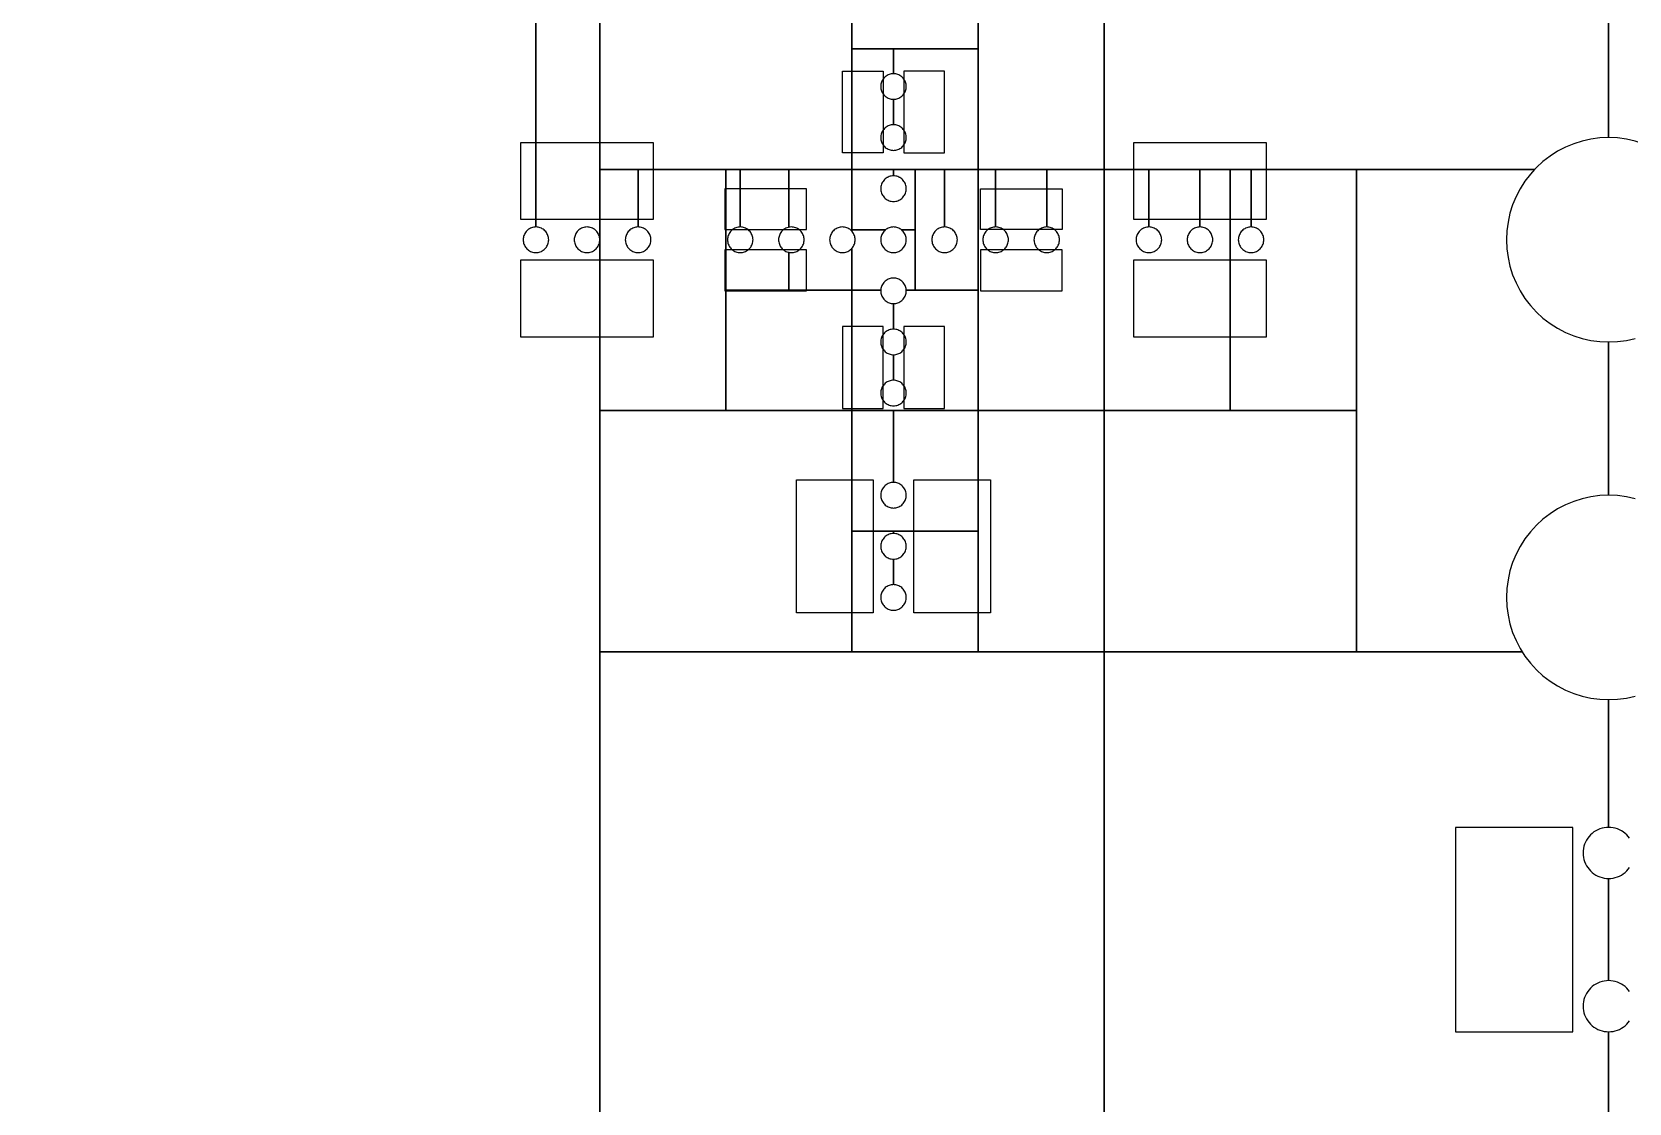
# Model space of a CAD drawing. Extents: x -52 to 52, y -50 to 50.
# Drawn here: x 40.7313 to 41.044, y 4.216 to 4.4257 of the extents above; entities that cross this region are included whole.
import ezdxf

# ---------------------------------------------------------------- set-up
doc = ezdxf.new("R2010")
doc.units = 0
for name, color, linetype in [('helperLayer', 6, 'CONTINUOUS'), ('largegap', 4, 'CONTINUOUS'), ('smallgap', 3, 'CONTINUOUS')]:
    doc.layers.add(name, color=color, linetype=linetype)

# ---------------------------------------------------------------- blocks, each defined once
blk = doc.blocks.new('Markers')
at = {"layer": 'largegap', "linetype": 'CONTINUOUS'}
for points in [[(40.89, 4.392), (40.89, 4.408), (40.896, 4.408), (40.898, 4.408), (40.898, 4.392), (40.89, 4.392)], [(40.89, 4.392), (40.89, 4.408), (40.896, 4.408), (40.898, 4.408), (40.898, 4.392), (40.89, 4.392)], [(40.902, 4.392), (40.91, 4.392), (40.91, 4.408), (40.902, 4.408), (40.902, 4.392)], [(40.902, 4.392), (40.91, 4.392), (40.91, 4.408), (40.902, 4.408), (40.902, 4.392)], [(40.827, 4.379), (40.853, 4.379), (40.853, 4.394), (40.827, 4.394), (40.827, 4.379)], [(40.827, 4.379), (40.853, 4.379), (40.853, 4.394), (40.827, 4.394), (40.827, 4.379)], [(40.947, 4.379), (40.973, 4.379), (40.973, 4.394), (40.947, 4.394), (40.947, 4.379)], [(40.947, 4.379), (40.973, 4.379), (40.973, 4.394), (40.947, 4.394), (40.947, 4.379)], [(40.867, 4.377), (40.883, 4.377), (40.883, 4.385), (40.867, 4.385), (40.867, 4.377)], [(40.867, 4.377), (40.883, 4.377), (40.883, 4.385), (40.867, 4.385), (40.867, 4.377)], [(40.917, 4.377), (40.917, 4.385), (40.919, 4.385), (40.933, 4.385), (40.933, 4.377), (40.917, 4.377)], [(40.917, 4.377), (40.917, 4.385), (40.919, 4.385), (40.933, 4.385), (40.933, 4.377), (40.917, 4.377)], [(40.867, 4.365), (40.883, 4.365), (40.883, 4.373), (40.867, 4.373), (40.867, 4.365)], [(40.867, 4.365), (40.883, 4.365), (40.883, 4.373), (40.867, 4.373), (40.867, 4.365)], [(40.917, 4.365), (40.933, 4.365), (40.933, 4.373), (40.917, 4.373), (40.917, 4.365)], [(40.917, 4.365), (40.933, 4.365), (40.933, 4.373), (40.917, 4.373), (40.917, 4.365)], [(40.827, 4.356), (40.853, 4.356), (40.853, 4.371), (40.827, 4.371), (40.827, 4.356)], [(40.827, 4.356), (40.853, 4.356), (40.853, 4.371), (40.827, 4.371), (40.827, 4.356)], [(40.947, 4.356), (40.973, 4.356), (40.973, 4.371), (40.947, 4.371), (40.947, 4.356)], [(40.947, 4.356), (40.973, 4.356), (40.973, 4.371), (40.947, 4.371), (40.947, 4.356)], [(40.89, 4.342), (40.898, 4.342), (40.898, 4.358), (40.89, 4.358), (40.89, 4.342)], [(40.89, 4.342), (40.898, 4.342), (40.898, 4.358), (40.89, 4.358), (40.89, 4.342)], [(40.902, 4.342), (40.91, 4.342), (40.91, 4.358), (40.902, 4.358), (40.902, 4.342)], [(40.902, 4.342), (40.91, 4.342), (40.91, 4.358), (40.902, 4.358), (40.902, 4.342)], [(40.881, 4.302), (40.881, 4.328), (40.883, 4.328), (40.896, 4.328), (40.896, 4.302), (40.881, 4.302)], [(40.881, 4.302), (40.881, 4.328), (40.883, 4.328), (40.896, 4.328), (40.896, 4.302), (40.881, 4.302)], [(40.904, 4.302), (40.904, 4.328), (40.91, 4.328), (40.919, 4.328), (40.919, 4.302), (40.904, 4.302)], [(40.904, 4.302), (40.904, 4.328), (40.91, 4.328), (40.919, 4.328), (40.919, 4.302), (40.904, 4.302)], [(41.01, 4.22), (41.033, 4.22), (41.033, 4.26), (41.01, 4.26), (41.01, 4.22)], [(41.01, 4.22), (41.033, 4.22), (41.033, 4.26), (41.01, 4.26), (41.01, 4.22)]]:
    blk.add_lwpolyline(points, close=True, dxfattribs=at)
at = {"layer": 'smallgap', "linetype": 'CONTINUOUS'}
for points in [[(40.8425, 4.577501), (40.8425, 4.375001), (40.84249, 4.375219), (40.842462, 4.375435), (40.842415, 4.375648), (40.842349, 4.375856), (40.842266, 4.376058), (40.842165, 4.376251), (40.842048, 4.376435), (40.841915, 4.376608), (40.841768, 4.376769), (40.841607, 4.376916), (40.841434, 4.377049), (40.84125, 4.377166), (40.841057, 4.377267), (40.840855, 4.37735), (40.840647, 4.377416), (40.840434, 4.377463), (40.840218, 4.377491), (40.84, 4.377501), (40.839782, 4.377491), (40.839566, 4.377463), (40.839353, 4.377416), (40.839145, 4.37735), (40.838943, 4.377267), (40.83875, 4.377166), (40.838566, 4.377049), (40.838393, 4.376916), (40.838232, 4.376769), (40.838085, 4.376608), (40.837952, 4.376435), (40.837835, 4.376251), (40.837734, 4.376058), (40.837651, 4.375856), (40.837585, 4.375648), (40.837538, 4.375435), (40.83751, 4.375219), (40.8375, 4.375001), (40.83751, 4.374783), (40.837538, 4.374567), (40.837585, 4.374354), (40.837651, 4.374146), (40.837734, 4.373944), (40.837835, 4.373751), (40.837952, 4.373567), (40.838085, 4.373394), (40.838232, 4.373233), (40.838393, 4.373086), (40.838566, 4.372953), (40.83875, 4.372836), (40.838943, 4.372735), (40.839145, 4.372652), (40.839353, 4.372586), (40.839566, 4.372539), (40.839782, 4.372511), (40.84, 4.372501), (40.840218, 4.372511), (40.840434, 4.372539), (40.840647, 4.372586), (40.840855, 4.372652), (40.841057, 4.372735), (40.84125, 4.372836), (40.841434, 4.372953), (40.841607, 4.373086), (40.841768, 4.373233), (40.841915, 4.373394), (40.842048, 4.373567), (40.842165, 4.373751), (40.842266, 4.373944), (40.842349, 4.374146), (40.842415, 4.374354), (40.842462, 4.374567), (40.84249, 4.374783), (40.8425, 4.375001), (40.8425, 4.200001)], [(40.83, 4.577501), (40.83, 4.377501), (40.829782, 4.377491), (40.829566, 4.377463), (40.829353, 4.377416), (40.829145, 4.37735), (40.828943, 4.377267), (40.82875, 4.377166), (40.828566, 4.377049), (40.828393, 4.376916), (40.828232, 4.376769), (40.828085, 4.376608), (40.827952, 4.376435), (40.827835, 4.376251), (40.827734, 4.376058), (40.827651, 4.375856), (40.827585, 4.375648), (40.827538, 4.375435), (40.82751, 4.375219), (40.8275, 4.375001), (40.82751, 4.374783), (40.827538, 4.374567), (40.827585, 4.374354), (40.827651, 4.374146), (40.827734, 4.373944), (40.827835, 4.373751), (40.827952, 4.373567), (40.828085, 4.373394), (40.828232, 4.373233), (40.828393, 4.373086), (40.828566, 4.372953), (40.82875, 4.372836), (40.828943, 4.372735), (40.829145, 4.372652), (40.829353, 4.372586), (40.829566, 4.372539), (40.829782, 4.372511), (40.83, 4.372501), (40.830218, 4.372511), (40.830434, 4.372539), (40.830647, 4.372586), (40.830855, 4.372652), (40.831057, 4.372735), (40.83125, 4.372836), (40.831434, 4.372953), (40.831607, 4.373086), (40.831768, 4.373233), (40.831915, 4.373394), (40.832048, 4.373567), (40.832165, 4.373751), (40.832266, 4.373944), (40.832349, 4.374146), (40.832415, 4.374354), (40.832462, 4.374567), (40.83249, 4.374783), (40.8325, 4.375001), (40.83249, 4.375219), (40.832462, 4.375435), (40.832415, 4.375648), (40.832349, 4.375856), (40.832266, 4.376058), (40.832165, 4.376251), (40.832048, 4.376435), (40.831915, 4.376608), (40.831768, 4.376769), (40.831607, 4.376916), (40.831434, 4.377049), (40.83125, 4.377166), (40.831057, 4.377267), (40.830855, 4.37735), (40.830647, 4.377416), (40.830434, 4.377463), (40.830218, 4.377491), (40.83, 4.377501), (40.83, 4.577501)], [(41.04, 4.425001), (41.04, 4.395001), (41.038257, 4.394925), (41.036527, 4.394697), (41.034824, 4.39432), (41.03316, 4.393795), (41.031548, 4.393127), (41.03, 4.392322), (41.028528, 4.391384), (41.027144, 4.390322), (41.025858, 4.389143), (41.025499, 4.388751), (40.94125, 4.388751), (40.94125, 4.388751), (40.94125, 4.577501)], [(41.2375, 4.577501), (41.2375, 4.388751), (41.23, 4.388751), (41.22, 4.388751), (41.2, 4.388751), (41.19, 4.388751), (41.18, 4.388751), (41.054501, 4.388751), (41.054142, 4.389143), (41.052856, 4.390322), (41.051472, 4.391384), (41.05, 4.392322), (41.048452, 4.393127), (41.04684, 4.393795), (41.045176, 4.39432), (41.043473, 4.394697), (41.041743, 4.394925), (41.04, 4.395001), (41.04, 4.425001)], [(40.916562, 4.435939), (40.916562, 4.412345), (40.9, 4.412345), (40.891875, 4.412345), (40.891875, 4.435939)], [(41.13875, 4.200001), (41.04, 4.200001), (41.04, 4.220001), (41.040436, 4.22002), (41.040868, 4.220077), (41.041294, 4.220171), (41.04171, 4.220303), (41.042113, 4.220469), (41.0425, 4.220671), (41.042868, 4.220905), (41.043214, 4.221171), (41.043536, 4.221465), (41.04383, 4.221787), (41.044096, 4.222133)], [(41.044096, 4.227869), (41.04383, 4.228215), (41.043536, 4.228537), (41.043214, 4.228831), (41.042868, 4.229097), (41.0425, 4.229331), (41.042113, 4.229533), (41.04171, 4.229699), (41.041294, 4.229831), (41.040868, 4.229925), (41.040436, 4.229982), (41.04, 4.230001), (41.04, 4.250001), (41.040436, 4.25002), (41.040868, 4.250077), (41.041294, 4.250171), (41.04171, 4.250303), (41.042113, 4.250469), (41.0425, 4.250671), (41.042868, 4.250905), (41.043214, 4.251171), (41.043536, 4.251465), (41.04383, 4.251787), (41.044096, 4.252133)], [(41.044096, 4.257869), (41.04383, 4.258215), (41.043536, 4.258537), (41.043214, 4.258831), (41.042868, 4.259097), (41.0425, 4.259331), (41.042113, 4.259533), (41.04171, 4.259699), (41.041294, 4.259831), (41.040868, 4.259925), (41.040436, 4.259982), (41.04, 4.260001), (41.04, 4.285001), (41.041743, 4.285077), (41.043473, 4.285305), (41.045176, 4.285682)], [(41.045176, 4.32432), (41.043473, 4.324697), (41.041743, 4.324925), (41.04, 4.325001), (41.04, 4.355001), (41.041743, 4.355077), (41.043473, 4.355305), (41.045176, 4.355682)], [(40.94125, 4.200001), (40.94125, 4.294376), (41.023077, 4.294376), (41.023617, 4.293529), (41.024679, 4.292145), (41.025858, 4.290859), (41.027144, 4.28968), (41.028528, 4.288618), (41.03, 4.28768), (41.031548, 4.286875), (41.03316, 4.286207), (41.034824, 4.285682), (41.036527, 4.285305), (41.038257, 4.285077), (41.04, 4.285001), (41.04, 4.260001), (41.039564, 4.259982), (41.039132, 4.259925), (41.038706, 4.259831), (41.03829, 4.259699), (41.037887, 4.259533), (41.0375, 4.259331), (41.037132, 4.259097), (41.036786, 4.258831), (41.036464, 4.258537), (41.03617, 4.258215), (41.035904, 4.257869), (41.03567, 4.257501), (41.035468, 4.257114), (41.035302, 4.256711), (41.03517, 4.256295), (41.035076, 4.255869), (41.035019, 4.255437), (41.035, 4.255001), (41.035019, 4.254565), (41.035076, 4.254133), (41.03517, 4.253707), (41.035302, 4.253291), (41.035468, 4.252888), (41.03567, 4.252501), (41.035904, 4.252133), (41.03617, 4.251787), (41.036464, 4.251465), (41.036786, 4.251171), (41.037132, 4.250905), (41.0375, 4.250671), (41.037887, 4.250469), (41.03829, 4.250303), (41.038706, 4.250171), (41.039132, 4.250077), (41.039564, 4.25002), (41.04, 4.250001), (41.04, 4.230001), (41.039564, 4.229982), (41.039132, 4.229925), (41.038706, 4.229831), (41.03829, 4.229699), (41.037887, 4.229533), (41.0375, 4.229331), (41.037132, 4.229097), (41.036786, 4.228831), (41.036464, 4.228537), (41.03617, 4.228215), (41.035904, 4.227869), (41.03567, 4.227501), (41.035468, 4.227114), (41.035302, 4.226711), (41.03517, 4.226295), (41.035076, 4.225869), (41.035019, 4.225437), (41.035, 4.225001), (41.035019, 4.224565), (41.035076, 4.224133), (41.03517, 4.223707), (41.035302, 4.223291), (41.035468, 4.222888), (41.03567, 4.222501), (41.035904, 4.222133), (41.03617, 4.221787), (41.036464, 4.221465), (41.036786, 4.221171), (41.037132, 4.220905), (41.0375, 4.220671), (41.037887, 4.220469), (41.03829, 4.220303), (41.038706, 4.220171), (41.039132, 4.220077), (41.039564, 4.22002), (41.04, 4.220001), (41.04, 4.200001)]]:
    blk.add_lwpolyline(points, dxfattribs=at)
for points in [[(40.8425, 4.388751), (40.8425, 4.483126), (40.891875, 4.483126), (40.891875, 4.388751), (40.8425, 4.388751)], [(40.916562, 4.388751), (40.916562, 4.435939), (40.94125, 4.435939), (40.94125, 4.388751), (40.916562, 4.388751)], [(40.9, 4.407501), (40.9, 4.412345), (40.916562, 4.412345), (40.916562, 4.388751), (40.891875, 4.388751), (40.891875, 4.412345), (40.9, 4.412345), (40.9, 4.407501), (40.899782, 4.407491), (40.899566, 4.407463), (40.899353, 4.407416), (40.899145, 4.40735), (40.898943, 4.407267), (40.89875, 4.407166), (40.898566, 4.407049), (40.898393, 4.406916), (40.898232, 4.406769), (40.898085, 4.406608), (40.897952, 4.406435), (40.897835, 4.406251), (40.897734, 4.406058), (40.897651, 4.405856), (40.897585, 4.405648), (40.897538, 4.405435), (40.89751, 4.405219), (40.8975, 4.405001), (40.89751, 4.404783), (40.897538, 4.404567), (40.897585, 4.404354), (40.897651, 4.404146), (40.897734, 4.403944), (40.897835, 4.403751), (40.897952, 4.403567), (40.898085, 4.403394), (40.898232, 4.403233), (40.898393, 4.403086), (40.898566, 4.402953), (40.89875, 4.402836), (40.898943, 4.402735), (40.899145, 4.402652), (40.899353, 4.402586), (40.899566, 4.402539), (40.899782, 4.402511), (40.9, 4.402501), (40.9, 4.397501), (40.899782, 4.397491), (40.899566, 4.397463), (40.899353, 4.397416), (40.899145, 4.39735), (40.898943, 4.397267), (40.89875, 4.397166), (40.898566, 4.397049), (40.898393, 4.396916), (40.898232, 4.396769), (40.898085, 4.396608), (40.897952, 4.396435), (40.897835, 4.396251), (40.897734, 4.396058), (40.897651, 4.395856), (40.897585, 4.395648), (40.897538, 4.395435), (40.89751, 4.395219), (40.8975, 4.395001), (40.89751, 4.394783), (40.897538, 4.394567), (40.897585, 4.394354), (40.897651, 4.394146), (40.897734, 4.393944), (40.897835, 4.393751), (40.897952, 4.393567), (40.898085, 4.393394), (40.898232, 4.393233), (40.898393, 4.393086), (40.898566, 4.392953), (40.89875, 4.392836), (40.898943, 4.392735), (40.899145, 4.392652), (40.899353, 4.392586), (40.899566, 4.392539), (40.899782, 4.392511), (40.9, 4.392501), (40.900218, 4.392511), (40.900434, 4.392539), (40.900647, 4.392586), (40.900855, 4.392652), (40.901057, 4.392735), (40.90125, 4.392836), (40.901434, 4.392953), (40.901607, 4.393086), (40.901768, 4.393233), (40.901915, 4.393394), (40.902048, 4.393567), (40.902165, 4.393751), (40.902266, 4.393944), (40.902349, 4.394146), (40.902415, 4.394354), (40.902462, 4.394567), (40.90249, 4.394783), (40.9025, 4.395001), (40.90249, 4.395219), (40.902462, 4.395435), (40.902415, 4.395648), (40.902349, 4.395856), (40.902266, 4.396058), (40.902165, 4.396251), (40.902048, 4.396435), (40.901915, 4.396608), (40.901768, 4.396769), (40.901607, 4.396916), (40.901434, 4.397049), (40.90125, 4.397166), (40.901057, 4.397267), (40.900855, 4.39735), (40.900647, 4.397416), (40.900434, 4.397463), (40.900218, 4.397491), (40.9, 4.397501), (40.9, 4.402501), (40.9, 4.402501), (40.900218, 4.402511), (40.900434, 4.402539), (40.900647, 4.402586), (40.900855, 4.402652), (40.901057, 4.402735), (40.90125, 4.402836), (40.901434, 4.402953), (40.901607, 4.403086), (40.901768, 4.403233), (40.901915, 4.403394), (40.902048, 4.403567), (40.902165, 4.403751), (40.902266, 4.403944), (40.902349, 4.404146), (40.902415, 4.404354), (40.902462, 4.404567), (40.90249, 4.404783), (40.9025, 4.405001), (40.90249, 4.405219), (40.902462, 4.405435), (40.902415, 4.405648), (40.902349, 4.405856), (40.902266, 4.406058), (40.902165, 4.406251), (40.902048, 4.406435), (40.901915, 4.406608), (40.901768, 4.406769), (40.901607, 4.406916), (40.901434, 4.407049), (40.90125, 4.407166), (40.901057, 4.407267), (40.900855, 4.40735), (40.900647, 4.407416), (40.900434, 4.407463), (40.900218, 4.407491), (40.9, 4.407501)], [(40.85, 4.377501), (40.85, 4.388751), (40.867187, 4.388751), (40.867187, 4.341564), (40.8425, 4.341564), (40.8425, 4.388751), (40.85, 4.388751), (40.85, 4.377501), (40.849782, 4.377491), (40.849566, 4.377463), (40.849353, 4.377416), (40.849145, 4.37735), (40.848943, 4.377267), (40.84875, 4.377166), (40.848566, 4.377049), (40.848393, 4.376916), (40.848232, 4.376769), (40.848085, 4.376608), (40.847952, 4.376435), (40.847835, 4.376251), (40.847734, 4.376058), (40.847651, 4.375856), (40.847585, 4.375648), (40.847538, 4.375435), (40.84751, 4.375219), (40.8475, 4.375001), (40.84751, 4.374783), (40.847538, 4.374567), (40.847585, 4.374354), (40.847651, 4.374146), (40.847734, 4.373944), (40.847835, 4.373751), (40.847952, 4.373567), (40.848085, 4.373394), (40.848232, 4.373233), (40.848393, 4.373086), (40.848566, 4.372953), (40.84875, 4.372836), (40.848943, 4.372735), (40.849145, 4.372652), (40.849353, 4.372586), (40.849566, 4.372539), (40.849782, 4.372511), (40.85, 4.372501), (40.850218, 4.372511), (40.850434, 4.372539), (40.850647, 4.372586), (40.850855, 4.372652), (40.851057, 4.372735), (40.85125, 4.372836), (40.851434, 4.372953), (40.851607, 4.373086), (40.851768, 4.373233), (40.851915, 4.373394), (40.852048, 4.373567), (40.852165, 4.373751), (40.852266, 4.373944), (40.852349, 4.374146), (40.852415, 4.374354), (40.852462, 4.374567), (40.85249, 4.374783), (40.8525, 4.375001), (40.85249, 4.375219), (40.852462, 4.375435), (40.852415, 4.375648), (40.852349, 4.375856), (40.852266, 4.376058), (40.852165, 4.376251), (40.852048, 4.376435), (40.851915, 4.376608), (40.851768, 4.376769), (40.851607, 4.376916), (40.851434, 4.377049), (40.85125, 4.377166), (40.851057, 4.377267), (40.850855, 4.37735), (40.850647, 4.377416), (40.850434, 4.377463), (40.850218, 4.377491), (40.85, 4.377501)], [(40.87, 4.377501), (40.87, 4.388751), (40.879531, 4.388751), (40.879531, 4.377455), (40.879353, 4.377416), (40.879145, 4.37735), (40.878943, 4.377267), (40.87875, 4.377166), (40.878566, 4.377049), (40.878393, 4.376916), (40.878232, 4.376769), (40.878085, 4.376608), (40.877952, 4.376435), (40.877835, 4.376251), (40.877734, 4.376058), (40.877651, 4.375856), (40.877585, 4.375648), (40.877538, 4.375435), (40.87751, 4.375219), (40.8775, 4.375001), (40.877507, 4.374845), (40.87751, 4.374783), (40.877538, 4.374567), (40.877585, 4.374354), (40.877651, 4.374146), (40.877734, 4.373944), (40.877835, 4.373751), (40.877952, 4.373567), (40.878085, 4.373394), (40.878232, 4.373233), (40.878393, 4.373086), (40.878566, 4.372953), (40.87875, 4.372836), (40.878943, 4.372735), (40.879145, 4.372652), (40.879353, 4.372586), (40.879531, 4.372547), (40.879531, 4.365158), (40.867187, 4.365158), (40.867187, 4.388751), (40.87, 4.388751), (40.87, 4.377501), (40.869782, 4.377491), (40.869566, 4.377463), (40.869353, 4.377416), (40.869145, 4.37735), (40.868943, 4.377267), (40.86875, 4.377166), (40.868566, 4.377049), (40.868393, 4.376916), (40.868232, 4.376769), (40.868085, 4.376608), (40.867952, 4.376435), (40.867835, 4.376251), (40.867734, 4.376058), (40.867651, 4.375856), (40.867585, 4.375648), (40.867538, 4.375435), (40.86751, 4.375219), (40.8675, 4.375001), (40.867507, 4.374845), (40.86751, 4.374783), (40.867538, 4.374567), (40.867585, 4.374354), (40.867651, 4.374146), (40.867734, 4.373944), (40.867835, 4.373751), (40.867952, 4.373567), (40.868085, 4.373394), (40.868232, 4.373233), (40.868393, 4.373086), (40.868566, 4.372953), (40.86875, 4.372836), (40.868943, 4.372735), (40.869145, 4.372652), (40.869353, 4.372586), (40.869566, 4.372539), (40.869782, 4.372511), (40.87, 4.372501), (40.870218, 4.372511), (40.870434, 4.372539), (40.870647, 4.372586), (40.870855, 4.372652), (40.871057, 4.372735), (40.87125, 4.372836), (40.871434, 4.372953), (40.871607, 4.373086), (40.871768, 4.373233), (40.871915, 4.373394), (40.872048, 4.373567), (40.872165, 4.373751), (40.872266, 4.373944), (40.872349, 4.374146), (40.872415, 4.374354), (40.872462, 4.374567), (40.87249, 4.374783), (40.872493, 4.374845), (40.8725, 4.375001), (40.87249, 4.375219), (40.872462, 4.375435), (40.872415, 4.375648), (40.872349, 4.375856), (40.872266, 4.376058), (40.872165, 4.376251), (40.872048, 4.376435), (40.871915, 4.376608), (40.871768, 4.376769), (40.871607, 4.376916), (40.871434, 4.377049), (40.87125, 4.377166), (40.871057, 4.377267), (40.870855, 4.37735), (40.870647, 4.377416), (40.870434, 4.377463), (40.870218, 4.377491), (40.87, 4.377501)], [(40.879531, 4.388751), (40.88, 4.388751), (40.891875, 4.388751), (40.891875, 4.376652), (40.891768, 4.376769), (40.891607, 4.376916), (40.891434, 4.377049), (40.89125, 4.377166), (40.891057, 4.377267), (40.890855, 4.37735), (40.890647, 4.377416), (40.890434, 4.377463), (40.890218, 4.377491), (40.89, 4.377501), (40.889782, 4.377491), (40.889566, 4.377463), (40.889353, 4.377416), (40.889145, 4.37735), (40.888943, 4.377267), (40.88875, 4.377166), (40.888566, 4.377049), (40.888393, 4.376916), (40.888232, 4.376769), (40.888085, 4.376608), (40.887952, 4.376435), (40.887835, 4.376251), (40.887734, 4.376058), (40.887651, 4.375856), (40.887585, 4.375648), (40.887538, 4.375435), (40.88751, 4.375219), (40.8875, 4.375001), (40.887507, 4.374845), (40.88751, 4.374783), (40.887538, 4.374567), (40.887585, 4.374354), (40.887651, 4.374146), (40.887734, 4.373944), (40.887835, 4.373751), (40.887952, 4.373567), (40.888085, 4.373394), (40.888232, 4.373233), (40.888393, 4.373086), (40.888566, 4.372953), (40.88875, 4.372836), (40.888943, 4.372735), (40.889145, 4.372652), (40.889353, 4.372586), (40.889566, 4.372539), (40.889782, 4.372511), (40.89, 4.372501), (40.890218, 4.372511), (40.890434, 4.372539), (40.890647, 4.372586), (40.890855, 4.372652), (40.891057, 4.372735), (40.89125, 4.372836), (40.891434, 4.372953), (40.891607, 4.373086), (40.891768, 4.373233), (40.891875, 4.37335), (40.891875, 4.365158), (40.879531, 4.365158), (40.879531, 4.372547), (40.879566, 4.372539), (40.879782, 4.372511), (40.88, 4.372501), (40.880218, 4.372511), (40.880434, 4.372539), (40.880647, 4.372586), (40.880855, 4.372652), (40.881057, 4.372735), (40.88125, 4.372836), (40.881434, 4.372953), (40.881607, 4.373086), (40.881768, 4.373233), (40.881915, 4.373394), (40.882048, 4.373567), (40.882165, 4.373751), (40.882266, 4.373944), (40.882349, 4.374146), (40.882415, 4.374354), (40.882462, 4.374567), (40.88249, 4.374783), (40.882493, 4.374845), (40.8825, 4.375001), (40.88249, 4.375219), (40.882462, 4.375435), (40.882415, 4.375648), (40.882349, 4.375856), (40.882266, 4.376058), (40.882165, 4.376251), (40.882048, 4.376435), (40.881915, 4.376608), (40.881768, 4.376769), (40.881607, 4.376916), (40.881434, 4.377049), (40.88125, 4.377166), (40.881057, 4.377267), (40.880855, 4.37735), (40.880647, 4.377416), (40.880434, 4.377463), (40.880218, 4.377491), (40.88, 4.377501), (40.879782, 4.377491), (40.879566, 4.377463), (40.879531, 4.377455), (40.879531, 4.388751)], [(40.9, 4.387501), (40.9, 4.388751), (40.904218, 4.388751), (40.904218, 4.376955), (40.901556, 4.376955), (40.901434, 4.377049), (40.90125, 4.377166), (40.901057, 4.377267), (40.900855, 4.37735), (40.900647, 4.377416), (40.900434, 4.377463), (40.900218, 4.377491), (40.9, 4.377501), (40.899782, 4.377491), (40.899566, 4.377463), (40.899353, 4.377416), (40.899145, 4.37735), (40.898943, 4.377267), (40.89875, 4.377166), (40.898566, 4.377049), (40.898444, 4.376955), (40.891875, 4.376955), (40.891875, 4.388751), (40.9, 4.388751), (40.9, 4.387501), (40.899782, 4.387491), (40.899566, 4.387463), (40.899353, 4.387416), (40.899145, 4.38735), (40.898943, 4.387267), (40.898794, 4.387189), (40.89875, 4.387166), (40.898566, 4.387049), (40.898393, 4.386916), (40.898232, 4.386769), (40.898085, 4.386608), (40.897952, 4.386435), (40.897835, 4.386251), (40.897734, 4.386058), (40.897651, 4.385856), (40.897585, 4.385648), (40.897538, 4.385435), (40.89751, 4.385219), (40.8975, 4.385001), (40.89751, 4.384783), (40.897538, 4.384567), (40.897585, 4.384354), (40.897651, 4.384146), (40.897734, 4.383944), (40.897835, 4.383751), (40.897952, 4.383567), (40.898085, 4.383394), (40.898232, 4.383233), (40.898393, 4.383086), (40.898566, 4.382953), (40.89875, 4.382836), (40.898943, 4.382735), (40.899145, 4.382652), (40.899353, 4.382586), (40.899566, 4.382539), (40.899782, 4.382511), (40.9, 4.382501), (40.900218, 4.382511), (40.900434, 4.382539), (40.900647, 4.382586), (40.900855, 4.382652), (40.901057, 4.382735), (40.90125, 4.382836), (40.901434, 4.382953), (40.901607, 4.383086), (40.901768, 4.383233), (40.901915, 4.383394), (40.902048, 4.383567), (40.902165, 4.383751), (40.902266, 4.383944), (40.902349, 4.384146), (40.902415, 4.384354), (40.902462, 4.384567), (40.90249, 4.384783), (40.9025, 4.385001), (40.90249, 4.385219), (40.902462, 4.385435), (40.902415, 4.385648), (40.902349, 4.385856), (40.902266, 4.386058), (40.902165, 4.386251), (40.902048, 4.386435), (40.901915, 4.386608), (40.901768, 4.386769), (40.901607, 4.386916), (40.901434, 4.387049), (40.90125, 4.387166), (40.901206, 4.387189), (40.901057, 4.387267), (40.900855, 4.38735), (40.900647, 4.387416), (40.900434, 4.387463), (40.900218, 4.387491), (40.9, 4.387501)], [(40.91, 4.377501), (40.91, 4.388751), (40.916562, 4.388751), (40.916562, 4.365158), (40.904218, 4.365158), (40.904218, 4.388751), (40.91, 4.388751), (40.91, 4.377501), (40.909782, 4.377491), (40.909566, 4.377463), (40.909353, 4.377416), (40.909145, 4.37735), (40.908943, 4.377267), (40.90875, 4.377166), (40.908566, 4.377049), (40.908393, 4.376916), (40.908232, 4.376769), (40.908085, 4.376608), (40.907952, 4.376435), (40.907835, 4.376251), (40.907734, 4.376058), (40.907651, 4.375856), (40.907585, 4.375648), (40.907538, 4.375435), (40.90751, 4.375219), (40.9075, 4.375001), (40.907507, 4.374845), (40.90751, 4.374783), (40.907538, 4.374567), (40.907585, 4.374354), (40.907651, 4.374146), (40.907734, 4.373944), (40.907835, 4.373751), (40.907952, 4.373567), (40.908085, 4.373394), (40.908232, 4.373233), (40.908393, 4.373086), (40.908566, 4.372953), (40.90875, 4.372836), (40.908943, 4.372735), (40.909145, 4.372652), (40.909353, 4.372586), (40.909566, 4.372539), (40.909782, 4.372511), (40.91, 4.372501), (40.910218, 4.372511), (40.910434, 4.372539), (40.910647, 4.372586), (40.910855, 4.372652), (40.911057, 4.372735), (40.91125, 4.372836), (40.911434, 4.372953), (40.911607, 4.373086), (40.911768, 4.373233), (40.911915, 4.373394), (40.912048, 4.373567), (40.912165, 4.373751), (40.912266, 4.373944), (40.912349, 4.374146), (40.912415, 4.374354), (40.912462, 4.374567), (40.91249, 4.374783), (40.912493, 4.374845), (40.9125, 4.375001), (40.91249, 4.375219), (40.912462, 4.375435), (40.912415, 4.375648), (40.912349, 4.375856), (40.912266, 4.376058), (40.912165, 4.376251), (40.912048, 4.376435), (40.911915, 4.376608), (40.911768, 4.376769), (40.911607, 4.376916), (40.911434, 4.377049), (40.91125, 4.377166), (40.911057, 4.377267), (40.910855, 4.37735), (40.910647, 4.377416), (40.910434, 4.377463), (40.910218, 4.377491), (40.91, 4.377501)], [(40.93, 4.377501), (40.93, 4.388751), (40.94125, 4.388751), (40.94125, 4.341564), (40.916562, 4.341564), (40.916562, 4.388751), (40.92, 4.388751), (40.92, 4.377501), (40.919782, 4.377491), (40.919566, 4.377463), (40.919353, 4.377416), (40.919145, 4.37735), (40.918943, 4.377267), (40.91875, 4.377166), (40.918566, 4.377049), (40.918393, 4.376916), (40.918232, 4.376769), (40.918085, 4.376608), (40.917952, 4.376435), (40.917835, 4.376251), (40.917734, 4.376058), (40.917651, 4.375856), (40.917585, 4.375648), (40.917538, 4.375435), (40.91751, 4.375219), (40.9175, 4.375001), (40.91751, 4.374783), (40.917538, 4.374567), (40.917585, 4.374354), (40.917651, 4.374146), (40.917734, 4.373944), (40.917835, 4.373751), (40.917952, 4.373567), (40.918085, 4.373394), (40.918232, 4.373233), (40.918393, 4.373086), (40.918566, 4.372953), (40.91875, 4.372836), (40.918943, 4.372735), (40.919145, 4.372652), (40.919353, 4.372586), (40.919566, 4.372539), (40.919782, 4.372511), (40.92, 4.372501), (40.920218, 4.372511), (40.920434, 4.372539), (40.920647, 4.372586), (40.920855, 4.372652), (40.921057, 4.372735), (40.92125, 4.372836), (40.921434, 4.372953), (40.921607, 4.373086), (40.921768, 4.373233), (40.921915, 4.373394), (40.922048, 4.373567), (40.922165, 4.373751), (40.922266, 4.373944), (40.922349, 4.374146), (40.922415, 4.374354), (40.922462, 4.374567), (40.92249, 4.374783), (40.9225, 4.375001), (40.92249, 4.375219), (40.922462, 4.375435), (40.922415, 4.375648), (40.922349, 4.375856), (40.922266, 4.376058), (40.922165, 4.376251), (40.922048, 4.376435), (40.921915, 4.376608), (40.921768, 4.376769), (40.921607, 4.376916), (40.921434, 4.377049), (40.92125, 4.377166), (40.921057, 4.377267), (40.920855, 4.37735), (40.920647, 4.377416), (40.920434, 4.377463), (40.920218, 4.377491), (40.92, 4.377501), (40.92, 4.388751), (40.93, 4.388751), (40.93, 4.377501), (40.929782, 4.377491), (40.929566, 4.377463), (40.929353, 4.377416), (40.929145, 4.37735), (40.928943, 4.377267), (40.92875, 4.377166), (40.928566, 4.377049), (40.928393, 4.376916), (40.928232, 4.376769), (40.928085, 4.376608), (40.927952, 4.376435), (40.927835, 4.376251), (40.927734, 4.376058), (40.927651, 4.375856), (40.927585, 4.375648), (40.927538, 4.375435), (40.92751, 4.375219), (40.9275, 4.375001), (40.92751, 4.374783), (40.927538, 4.374567), (40.927585, 4.374354), (40.927651, 4.374146), (40.927734, 4.373944), (40.927835, 4.373751), (40.927952, 4.373567), (40.928085, 4.373394), (40.928232, 4.373233), (40.928393, 4.373086), (40.928566, 4.372953), (40.92875, 4.372836), (40.928943, 4.372735), (40.929145, 4.372652), (40.929353, 4.372586), (40.929566, 4.372539), (40.929782, 4.372511), (40.93, 4.372501), (40.930218, 4.372511), (40.930434, 4.372539), (40.930647, 4.372586), (40.930855, 4.372652), (40.931057, 4.372735), (40.93125, 4.372836), (40.931434, 4.372953), (40.931607, 4.373086), (40.931768, 4.373233), (40.931915, 4.373394), (40.932048, 4.373567), (40.932165, 4.373751), (40.932266, 4.373944), (40.932349, 4.374146), (40.932415, 4.374354), (40.932462, 4.374567), (40.93249, 4.374783), (40.9325, 4.375001), (40.93249, 4.375219), (40.932462, 4.375435), (40.932415, 4.375648), (40.932349, 4.375856), (40.932266, 4.376058), (40.932165, 4.376251), (40.932048, 4.376435), (40.931915, 4.376608), (40.931768, 4.376769), (40.931607, 4.376916), (40.931434, 4.377049), (40.93125, 4.377166), (40.931057, 4.377267), (40.930855, 4.37735), (40.930647, 4.377416), (40.930434, 4.377463), (40.930218, 4.377491), (40.93, 4.377501)], [(40.96, 4.377501), (40.96, 4.388751), (40.965937, 4.388751), (40.965937, 4.341564), (40.94125, 4.341564), (40.94125, 4.388751), (40.95, 4.388751), (40.95, 4.377501), (40.949782, 4.377491), (40.949566, 4.377463), (40.949353, 4.377416), (40.949145, 4.37735), (40.948943, 4.377267), (40.94875, 4.377166), (40.948566, 4.377049), (40.948393, 4.376916), (40.948232, 4.376769), (40.948085, 4.376608), (40.947952, 4.376435), (40.947835, 4.376251), (40.947734, 4.376058), (40.947651, 4.375856), (40.947585, 4.375648), (40.947538, 4.375435), (40.94751, 4.375219), (40.9475, 4.375001), (40.94751, 4.374783), (40.947538, 4.374567), (40.947585, 4.374354), (40.947651, 4.374146), (40.947734, 4.373944), (40.947835, 4.373751), (40.947952, 4.373567), (40.948085, 4.373394), (40.948232, 4.373233), (40.948393, 4.373086), (40.948566, 4.372953), (40.94875, 4.372836), (40.948943, 4.372735), (40.949145, 4.372652), (40.949353, 4.372586), (40.949566, 4.372539), (40.949782, 4.372511), (40.95, 4.372501), (40.950218, 4.372511), (40.950434, 4.372539), (40.950647, 4.372586), (40.950855, 4.372652), (40.951057, 4.372735), (40.95125, 4.372836), (40.951434, 4.372953), (40.951607, 4.373086), (40.951768, 4.373233), (40.951915, 4.373394), (40.952048, 4.373567), (40.952165, 4.373751), (40.952266, 4.373944), (40.952349, 4.374146), (40.952415, 4.374354), (40.952462, 4.374567), (40.95249, 4.374783), (40.9525, 4.375001), (40.95249, 4.375219), (40.952462, 4.375435), (40.952415, 4.375648), (40.952349, 4.375856), (40.952266, 4.376058), (40.952165, 4.376251), (40.952048, 4.376435), (40.951915, 4.376608), (40.951768, 4.376769), (40.951607, 4.376916), (40.951434, 4.377049), (40.95125, 4.377166), (40.951057, 4.377267), (40.950855, 4.37735), (40.950647, 4.377416), (40.950434, 4.377463), (40.950218, 4.377491), (40.95, 4.377501), (40.95, 4.388751), (40.96, 4.388751), (40.96, 4.377501), (40.959782, 4.377491), (40.959566, 4.377463), (40.959353, 4.377416), (40.959145, 4.37735), (40.958943, 4.377267), (40.95875, 4.377166), (40.958566, 4.377049), (40.958393, 4.376916), (40.958232, 4.376769), (40.958085, 4.376608), (40.957952, 4.376435), (40.957835, 4.376251), (40.957734, 4.376058), (40.957651, 4.375856), (40.957585, 4.375648), (40.957538, 4.375435), (40.95751, 4.375219), (40.9575, 4.375001), (40.95751, 4.374783), (40.957538, 4.374567), (40.957585, 4.374354), (40.957651, 4.374146), (40.957734, 4.373944), (40.957835, 4.373751), (40.957952, 4.373567), (40.958085, 4.373394), (40.958232, 4.373233), (40.958393, 4.373086), (40.958566, 4.372953), (40.95875, 4.372836), (40.958943, 4.372735), (40.959145, 4.372652), (40.959353, 4.372586), (40.959566, 4.372539), (40.959782, 4.372511), (40.96, 4.372501), (40.960218, 4.372511), (40.960434, 4.372539), (40.960647, 4.372586), (40.960855, 4.372652), (40.961057, 4.372735), (40.96125, 4.372836), (40.961434, 4.372953), (40.961607, 4.373086), (40.961768, 4.373233), (40.961915, 4.373394), (40.962048, 4.373567), (40.962165, 4.373751), (40.962266, 4.373944), (40.962349, 4.374146), (40.962415, 4.374354), (40.962462, 4.374567), (40.96249, 4.374783), (40.9625, 4.375001), (40.96249, 4.375219), (40.962462, 4.375435), (40.962415, 4.375648), (40.962349, 4.375856), (40.962266, 4.376058), (40.962165, 4.376251), (40.962048, 4.376435), (40.961915, 4.376608), (40.961768, 4.376769), (40.961607, 4.376916), (40.961434, 4.377049), (40.96125, 4.377166), (40.961057, 4.377267), (40.960855, 4.37735), (40.960647, 4.377416), (40.960434, 4.377463), (40.960218, 4.377491), (40.96, 4.377501)], [(40.97, 4.377501), (40.97, 4.388751), (40.990625, 4.388751), (40.990625, 4.341564), (40.965937, 4.341564), (40.965937, 4.388751), (40.97, 4.388751), (40.97, 4.377501), (40.969782, 4.377491), (40.969566, 4.377463), (40.969353, 4.377416), (40.969145, 4.37735), (40.968943, 4.377267), (40.96875, 4.377166), (40.968566, 4.377049), (40.968393, 4.376916), (40.968232, 4.376769), (40.968085, 4.376608), (40.967952, 4.376435), (40.967835, 4.376251), (40.967734, 4.376058), (40.967651, 4.375856), (40.967585, 4.375648), (40.967538, 4.375435), (40.96751, 4.375219), (40.9675, 4.375001), (40.96751, 4.374783), (40.967538, 4.374567), (40.967585, 4.374354), (40.967651, 4.374146), (40.967734, 4.373944), (40.967835, 4.373751), (40.967952, 4.373567), (40.968085, 4.373394), (40.968232, 4.373233), (40.968393, 4.373086), (40.968566, 4.372953), (40.96875, 4.372836), (40.968943, 4.372735), (40.969145, 4.372652), (40.969353, 4.372586), (40.969566, 4.372539), (40.969782, 4.372511), (40.97, 4.372501), (40.970218, 4.372511), (40.970434, 4.372539), (40.970647, 4.372586), (40.970855, 4.372652), (40.971057, 4.372735), (40.97125, 4.372836), (40.971434, 4.372953), (40.971607, 4.373086), (40.971768, 4.373233), (40.971915, 4.373394), (40.972048, 4.373567), (40.972165, 4.373751), (40.972266, 4.373944), (40.972349, 4.374146), (40.972415, 4.374354), (40.972462, 4.374567), (40.97249, 4.374783), (40.9725, 4.375001), (40.97249, 4.375219), (40.972462, 4.375435), (40.972415, 4.375648), (40.972349, 4.375856), (40.972266, 4.376058), (40.972165, 4.376251), (40.972048, 4.376435), (40.971915, 4.376608), (40.971768, 4.376769), (40.971607, 4.376916), (40.971434, 4.377049), (40.97125, 4.377166), (40.971057, 4.377267), (40.970855, 4.37735), (40.970647, 4.377416), (40.970434, 4.377463), (40.970218, 4.377491), (40.97, 4.377501)], [(40.990625, 4.294376), (40.990625, 4.388751), (41.025499, 4.388751), (41.024679, 4.387857), (41.023617, 4.386473), (41.022679, 4.385001), (41.021874, 4.383453), (41.021206, 4.381841), (41.020681, 4.380177), (41.020304, 4.378474), (41.020076, 4.376744), (41.02, 4.375001), (41.020076, 4.373258), (41.020304, 4.371528), (41.020681, 4.369825), (41.021206, 4.368161), (41.021874, 4.366549), (41.022679, 4.365001), (41.023617, 4.363529), (41.024406, 4.362501), (41.024679, 4.362145), (41.025858, 4.360859), (41.027144, 4.35968), (41.028528, 4.358618), (41.03, 4.35768), (41.031548, 4.356875), (41.03316, 4.356207), (41.034824, 4.355682), (41.036527, 4.355305), (41.038257, 4.355077), (41.04, 4.355001), (41.04, 4.325001), (41.038257, 4.324925), (41.036527, 4.324697), (41.034824, 4.32432), (41.03316, 4.323795), (41.031548, 4.323127), (41.03, 4.322322), (41.028528, 4.321384), (41.027144, 4.320322), (41.025858, 4.319143), (41.024679, 4.317857), (41.023617, 4.316473), (41.022679, 4.315001), (41.021874, 4.313453), (41.021206, 4.311841), (41.020681, 4.310177), (41.020304, 4.308474), (41.020076, 4.306744), (41.02, 4.305001), (41.020076, 4.303258), (41.020304, 4.301528), (41.020681, 4.299825), (41.021206, 4.298161), (41.021874, 4.296549), (41.022679, 4.295001), (41.023077, 4.294376), (40.990625, 4.294376)], [(40.901607, 4.376916), (40.901556, 4.376955), (40.904218, 4.376955), (40.904218, 4.365158), (40.902493, 4.365158), (40.90249, 4.365219), (40.902462, 4.365435), (40.902415, 4.365648), (40.902349, 4.365856), (40.902266, 4.366058), (40.902165, 4.366251), (40.902048, 4.366435), (40.901915, 4.366608), (40.901768, 4.366769), (40.901607, 4.366916), (40.901434, 4.367049), (40.90125, 4.367166), (40.901057, 4.367267), (40.900855, 4.36735), (40.900647, 4.367416), (40.900434, 4.367463), (40.900218, 4.367491), (40.9, 4.367501), (40.899782, 4.367491), (40.899566, 4.367463), (40.899353, 4.367416), (40.899145, 4.36735), (40.898943, 4.367267), (40.89875, 4.367166), (40.898566, 4.367049), (40.898393, 4.366916), (40.898232, 4.366769), (40.898085, 4.366608), (40.897952, 4.366435), (40.897835, 4.366251), (40.897734, 4.366058), (40.897651, 4.365856), (40.897585, 4.365648), (40.897538, 4.365435), (40.89751, 4.365219), (40.897507, 4.365158), (40.891875, 4.365158), (40.891875, 4.37335), (40.891915, 4.373394), (40.892048, 4.373567), (40.892165, 4.373751), (40.892266, 4.373944), (40.892349, 4.374146), (40.892415, 4.374354), (40.892462, 4.374567), (40.89249, 4.374783), (40.892493, 4.374845), (40.8925, 4.375001), (40.89249, 4.375219), (40.892462, 4.375435), (40.892415, 4.375648), (40.892349, 4.375856), (40.892266, 4.376058), (40.892165, 4.376251), (40.892048, 4.376435), (40.891915, 4.376608), (40.891875, 4.376652), (40.891875, 4.376955), (40.898444, 4.376955), (40.898393, 4.376916), (40.898232, 4.376769), (40.898085, 4.376608), (40.897952, 4.376435), (40.897835, 4.376251), (40.897734, 4.376058), (40.897651, 4.375856), (40.897585, 4.375648), (40.897538, 4.375435), (40.89751, 4.375219), (40.8975, 4.375001), (40.897507, 4.374845), (40.89751, 4.374783), (40.897538, 4.374567), (40.897585, 4.374354), (40.897651, 4.374146), (40.897734, 4.373944), (40.897835, 4.373751), (40.897952, 4.373567), (40.898085, 4.373394), (40.898232, 4.373233), (40.898393, 4.373086), (40.898566, 4.372953), (40.89875, 4.372836), (40.898943, 4.372735), (40.899145, 4.372652), (40.899353, 4.372586), (40.899566, 4.372539), (40.899782, 4.372511), (40.9, 4.372501), (40.900218, 4.372511), (40.900434, 4.372539), (40.900647, 4.372586), (40.900855, 4.372652), (40.901057, 4.372735), (40.90125, 4.372836), (40.901434, 4.372953), (40.901607, 4.373086), (40.901768, 4.373233), (40.901915, 4.373394), (40.902048, 4.373567), (40.902165, 4.373751), (40.902266, 4.373944), (40.902349, 4.374146), (40.902415, 4.374354), (40.902462, 4.374567), (40.90249, 4.374783), (40.902493, 4.374845), (40.9025, 4.375001), (40.90249, 4.375219), (40.902462, 4.375435), (40.902415, 4.375648), (40.902349, 4.375856), (40.902266, 4.376058), (40.902165, 4.376251), (40.902048, 4.376435), (40.901915, 4.376608), (40.901768, 4.376769), (40.901607, 4.376916)], [(40.867187, 4.341564), (40.867187, 4.365158), (40.891875, 4.365158), (40.891875, 4.341564), (40.867187, 4.341564)], [(40.9025, 4.365001), (40.902493, 4.365158), (40.916562, 4.365158), (40.916562, 4.341564), (40.891875, 4.341564), (40.891875, 4.365158), (40.897507, 4.365158), (40.8975, 4.365001), (40.89751, 4.364783), (40.897538, 4.364567), (40.897585, 4.364354), (40.897651, 4.364146), (40.897734, 4.363944), (40.897835, 4.363751), (40.897952, 4.363567), (40.898085, 4.363394), (40.898232, 4.363233), (40.898393, 4.363086), (40.898566, 4.362953), (40.89875, 4.362836), (40.898943, 4.362735), (40.899145, 4.362652), (40.899353, 4.362586), (40.899566, 4.362539), (40.899782, 4.362511), (40.9, 4.362501), (40.9, 4.357501), (40.899782, 4.357491), (40.899566, 4.357463), (40.899353, 4.357416), (40.899145, 4.35735), (40.898943, 4.357267), (40.89875, 4.357166), (40.898566, 4.357049), (40.898393, 4.356916), (40.898232, 4.356769), (40.898085, 4.356608), (40.897952, 4.356435), (40.897835, 4.356251), (40.897734, 4.356058), (40.897651, 4.355856), (40.897585, 4.355648), (40.897538, 4.355435), (40.89751, 4.355219), (40.8975, 4.355001), (40.89751, 4.354783), (40.897538, 4.354567), (40.897585, 4.354354), (40.897651, 4.354146), (40.897734, 4.353944), (40.897835, 4.353751), (40.897952, 4.353567), (40.898085, 4.353394), (40.898232, 4.353233), (40.898393, 4.353086), (40.898566, 4.352953), (40.89875, 4.352836), (40.898943, 4.352735), (40.899145, 4.352652), (40.899353, 4.352586), (40.899566, 4.352539), (40.899782, 4.352511), (40.9, 4.352501), (40.9, 4.347501), (40.899782, 4.347491), (40.899566, 4.347463), (40.899353, 4.347416), (40.899145, 4.34735), (40.898943, 4.347267), (40.89875, 4.347166), (40.898566, 4.347049), (40.898393, 4.346916), (40.898232, 4.346769), (40.898085, 4.346608), (40.897952, 4.346435), (40.897835, 4.346251), (40.897734, 4.346058), (40.897651, 4.345856), (40.897585, 4.345648), (40.897538, 4.345435), (40.89751, 4.345219), (40.8975, 4.345001), (40.89751, 4.344783), (40.897538, 4.344567), (40.897585, 4.344354), (40.897651, 4.344146), (40.897734, 4.343944), (40.897835, 4.343751), (40.897952, 4.343567), (40.898085, 4.343394), (40.898232, 4.343233), (40.898393, 4.343086), (40.898566, 4.342953), (40.89875, 4.342836), (40.898943, 4.342735), (40.899145, 4.342652), (40.899353, 4.342586), (40.899566, 4.342539), (40.899782, 4.342511), (40.9, 4.342501), (40.900218, 4.342511), (40.900434, 4.342539), (40.900647, 4.342586), (40.900855, 4.342652), (40.901057, 4.342735), (40.90125, 4.342836), (40.901434, 4.342953), (40.901607, 4.343086), (40.901768, 4.343233), (40.901915, 4.343394), (40.902048, 4.343567), (40.902165, 4.343751), (40.902266, 4.343944), (40.902349, 4.344146), (40.902415, 4.344354), (40.902462, 4.344567), (40.90249, 4.344783), (40.9025, 4.345001), (40.90249, 4.345219), (40.902462, 4.345435), (40.902415, 4.345648), (40.902349, 4.345856), (40.902266, 4.346058), (40.902165, 4.346251), (40.902048, 4.346435), (40.901915, 4.346608), (40.901768, 4.346769), (40.901607, 4.346916), (40.901434, 4.347049), (40.90125, 4.347166), (40.901057, 4.347267), (40.900855, 4.34735), (40.900647, 4.347416), (40.900434, 4.347463), (40.900218, 4.347491), (40.9, 4.347501), (40.9, 4.352501), (40.9, 4.352501), (40.900218, 4.352511), (40.900434, 4.352539), (40.900647, 4.352586), (40.900855, 4.352652), (40.901057, 4.352735), (40.90125, 4.352836), (40.901434, 4.352953), (40.901607, 4.353086), (40.901768, 4.353233), (40.901915, 4.353394), (40.902048, 4.353567), (40.902165, 4.353751), (40.902266, 4.353944), (40.902349, 4.354146), (40.902415, 4.354354), (40.902462, 4.354567), (40.90249, 4.354783), (40.9025, 4.355001), (40.90249, 4.355219), (40.902462, 4.355435), (40.902415, 4.355648), (40.902349, 4.355856), (40.902266, 4.356058), (40.902165, 4.356251), (40.902048, 4.356435), (40.901915, 4.356608), (40.901768, 4.356769), (40.901607, 4.356916), (40.901434, 4.357049), (40.90125, 4.357166), (40.901057, 4.357267), (40.900855, 4.35735), (40.900647, 4.357416), (40.900434, 4.357463), (40.900218, 4.357491), (40.9, 4.357501), (40.9, 4.362501), (40.9, 4.362501), (40.900218, 4.362511), (40.900434, 4.362539), (40.900647, 4.362586), (40.900855, 4.362652), (40.901057, 4.362735), (40.90125, 4.362836), (40.901434, 4.362953), (40.901607, 4.363086), (40.901768, 4.363233), (40.901915, 4.363394), (40.902048, 4.363567), (40.902165, 4.363751), (40.902266, 4.363944), (40.902349, 4.364146), (40.902415, 4.364354), (40.902462, 4.364567), (40.90249, 4.364783), (40.9025, 4.365001)], [(40.8425, 4.294376), (40.8425, 4.341564), (40.891875, 4.341564), (40.891875, 4.294376), (40.8425, 4.294376)], [(40.9, 4.327501), (40.9, 4.341564), (40.916562, 4.341564), (40.916562, 4.31797), (40.9, 4.31797), (40.891875, 4.31797), (40.891875, 4.341564), (40.9, 4.341564), (40.9, 4.327501), (40.899782, 4.327491), (40.899566, 4.327463), (40.899353, 4.327416), (40.899145, 4.32735), (40.898943, 4.327267), (40.89875, 4.327166), (40.898566, 4.327049), (40.898393, 4.326916), (40.898232, 4.326769), (40.898085, 4.326608), (40.897952, 4.326435), (40.897835, 4.326251), (40.897734, 4.326058), (40.897651, 4.325856), (40.897585, 4.325648), (40.897538, 4.325435), (40.89751, 4.325219), (40.8975, 4.325001), (40.89751, 4.324783), (40.897538, 4.324567), (40.897585, 4.324354), (40.897651, 4.324146), (40.897734, 4.323944), (40.897835, 4.323751), (40.897952, 4.323567), (40.898085, 4.323394), (40.898232, 4.323233), (40.898393, 4.323086), (40.898566, 4.322953), (40.89875, 4.322836), (40.898943, 4.322735), (40.899145, 4.322652), (40.899353, 4.322586), (40.899566, 4.322539), (40.899782, 4.322511), (40.9, 4.322501), (40.900218, 4.322511), (40.900434, 4.322539), (40.900647, 4.322586), (40.900855, 4.322652), (40.901057, 4.322735), (40.90125, 4.322836), (40.901434, 4.322953), (40.901607, 4.323086), (40.901768, 4.323233), (40.901915, 4.323394), (40.902048, 4.323567), (40.902165, 4.323751), (40.902266, 4.323944), (40.902349, 4.324146), (40.902415, 4.324354), (40.902462, 4.324567), (40.90249, 4.324783), (40.9025, 4.325001), (40.90249, 4.325219), (40.902462, 4.325435), (40.902415, 4.325648), (40.902349, 4.325856), (40.902266, 4.326058), (40.902165, 4.326251), (40.902048, 4.326435), (40.901915, 4.326608), (40.901768, 4.326769), (40.901607, 4.326916), (40.901434, 4.327049), (40.90125, 4.327166), (40.901057, 4.327267), (40.900855, 4.32735), (40.900647, 4.327416), (40.900434, 4.327463), (40.900218, 4.327491), (40.9, 4.327501)], [(40.916562, 4.294376), (40.916562, 4.341564), (40.94125, 4.341564), (40.94125, 4.294376), (40.916562, 4.294376)], [(40.94125, 4.294376), (40.94125, 4.341564), (40.990625, 4.341564), (40.990625, 4.294376), (40.94125, 4.294376)], [(40.9, 4.317501), (40.9, 4.31797), (40.916562, 4.31797), (40.916562, 4.294376), (40.891875, 4.294376), (40.891875, 4.31797), (40.9, 4.31797), (40.9, 4.317501), (40.899782, 4.317491), (40.899566, 4.317463), (40.899353, 4.317416), (40.899145, 4.31735), (40.898943, 4.317267), (40.89875, 4.317166), (40.898566, 4.317049), (40.898393, 4.316916), (40.898232, 4.316769), (40.898085, 4.316608), (40.897952, 4.316435), (40.897835, 4.316251), (40.897734, 4.316058), (40.897651, 4.315856), (40.897585, 4.315648), (40.897538, 4.315435), (40.89751, 4.315219), (40.8975, 4.315001), (40.89751, 4.314783), (40.897538, 4.314567), (40.897585, 4.314354), (40.897651, 4.314146), (40.897734, 4.313944), (40.897835, 4.313751), (40.897952, 4.313567), (40.898085, 4.313394), (40.898232, 4.313233), (40.898349, 4.313126), (40.898393, 4.313086), (40.898566, 4.312953), (40.89875, 4.312836), (40.898943, 4.312735), (40.899145, 4.312652), (40.899353, 4.312586), (40.899566, 4.312539), (40.899782, 4.312511), (40.9, 4.312501), (40.9, 4.307501), (40.899782, 4.307491), (40.899566, 4.307463), (40.899353, 4.307416), (40.899145, 4.30735), (40.898943, 4.307267), (40.89875, 4.307166), (40.898566, 4.307049), (40.898393, 4.306916), (40.898232, 4.306769), (40.898085, 4.306608), (40.897952, 4.306435), (40.897835, 4.306251), (40.897734, 4.306058), (40.897651, 4.305856), (40.897585, 4.305648), (40.897538, 4.305435), (40.89751, 4.305219), (40.8975, 4.305001), (40.89751, 4.304783), (40.897538, 4.304567), (40.897585, 4.304354), (40.897651, 4.304146), (40.897734, 4.303944), (40.897835, 4.303751), (40.897952, 4.303567), (40.898085, 4.303394), (40.898232, 4.303233), (40.898393, 4.303086), (40.898566, 4.302953), (40.89875, 4.302836), (40.898943, 4.302735), (40.899145, 4.302652), (40.899353, 4.302586), (40.899566, 4.302539), (40.899782, 4.302511), (40.9, 4.302501), (40.900218, 4.302511), (40.900434, 4.302539), (40.900647, 4.302586), (40.900855, 4.302652), (40.901057, 4.302735), (40.90125, 4.302836), (40.901434, 4.302953), (40.901607, 4.303086), (40.901768, 4.303233), (40.901915, 4.303394), (40.902048, 4.303567), (40.902165, 4.303751), (40.902266, 4.303944), (40.902349, 4.304146), (40.902415, 4.304354), (40.902462, 4.304567), (40.90249, 4.304783), (40.9025, 4.305001), (40.90249, 4.305219), (40.902462, 4.305435), (40.902415, 4.305648), (40.902349, 4.305856), (40.902266, 4.306058), (40.902165, 4.306251), (40.902048, 4.306435), (40.901915, 4.306608), (40.901768, 4.306769), (40.901607, 4.306916), (40.901434, 4.307049), (40.90125, 4.307166), (40.901057, 4.307267), (40.900855, 4.30735), (40.900647, 4.307416), (40.900434, 4.307463), (40.900218, 4.307491), (40.9, 4.307501), (40.9, 4.312501), (40.9, 4.312501), (40.900218, 4.312511), (40.900434, 4.312539), (40.900647, 4.312586), (40.900855, 4.312652), (40.901057, 4.312735), (40.90125, 4.312836), (40.901434, 4.312953), (40.901607, 4.313086), (40.901651, 4.313126), (40.901768, 4.313233), (40.901915, 4.313394), (40.902048, 4.313567), (40.902165, 4.313751), (40.902266, 4.313944), (40.902349, 4.314146), (40.902415, 4.314354), (40.902462, 4.314567), (40.90249, 4.314783), (40.9025, 4.315001), (40.90249, 4.315219), (40.902462, 4.315435), (40.902415, 4.315648), (40.902349, 4.315856), (40.902266, 4.316058), (40.902165, 4.316251), (40.902048, 4.316435), (40.901915, 4.316608), (40.901768, 4.316769), (40.901607, 4.316916), (40.901434, 4.317049), (40.90125, 4.317166), (40.901057, 4.317267), (40.900855, 4.31735), (40.900647, 4.317416), (40.900434, 4.317463), (40.900218, 4.317491), (40.9, 4.317501)], [(40.8425, 4.200001), (40.8425, 4.294376), (40.94125, 4.294376), (40.94125, 4.200001), (40.8425, 4.200001)]]:
    blk.add_lwpolyline(points, close=True, dxfattribs=at)

msp = doc.modelspace()

# ---------------------------------------------------------------- linework, layer by layer
at = {"layer": 'helperLayer', "linetype": 'CONTINUOUS'}
msp.add_circle((0, 0), 50, dxfattribs=at)

# ---------------------------------------------------------------- block references
msp.add_blockref('Markers', (0, 0.01))

doc.saveas('drawing.dxf')
